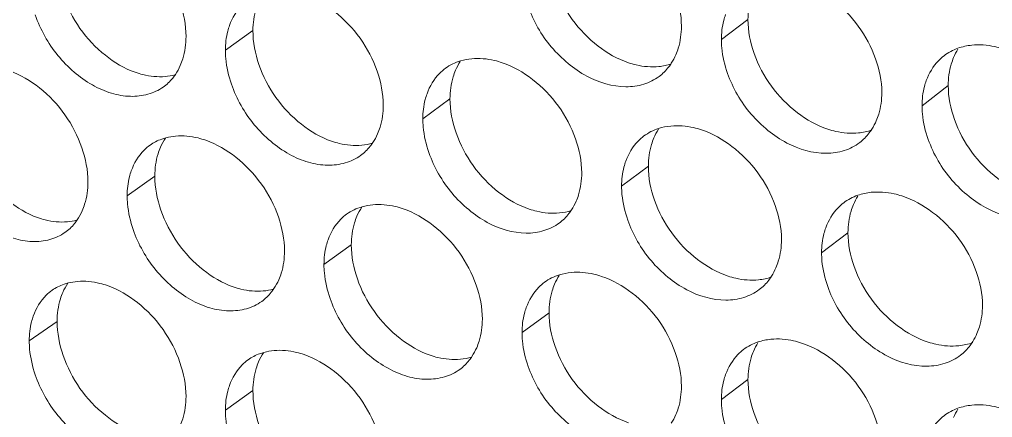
# Model space of a CAD drawing. Header units: millimetres. Extents: x 1177 to 4147, y 93 to 2194.
# Drawn here: x 2652.78 to 2674.07, y 892.32 to 901.03 of the extents above; entities that cross this region are included whole.
import ezdxf

# ---------------------------------------------------------------- set-up
doc = ezdxf.new("R2010")
doc.units = ezdxf.units.MM
doc.header["$LTSCALE"] = 0.1
doc.layers.get('0').update_dxf_attribs({"lineweight": 13})
doc.layers.add('标注', color=251, linetype='Continuous', lineweight=9)

# ---------------------------------------------------------------- blocks, each defined once
blk = doc.blocks.new('02')
at = {"layer": '标注'}
for p, q in [((4581.589, 878.451), (4580.758, 877.827)), ((4566.111, 878.108), (4565.251, 877.493)), ((4587.849, 876.39), (4587.03, 875.762)), ((4572.272, 875.973), (4571.424, 875.355)), ((4578.474, 873.868), (4577.637, 873.246)), ((4563.046, 873.561), (4562.18, 872.948)), ((4584.714, 871.792), (4583.889, 871.166)), ((4569.187, 871.412), (4568.333, 870.795)), ((4575.368, 869.292), (4574.525, 868.671)), ((4559.99, 869.021), (4559.119, 868.41)), ((4559.99, 869.021), (4559.119, 868.41)), ((4581.589, 867.201), (4580.758, 866.577)), ((4566.111, 866.858), (4565.251, 866.243)), ((4566.111, 866.858), (4565.251, 866.243))]:
    blk.add_line(p, q, dxfattribs=at)
for points, knots in [([(4579.508, 878.243), (4579.508, 878.602), (4579.357, 879.347), (4578.821, 880.359), (4578.02, 881.183), (4577.357, 881.563), (4577.014, 881.678)], [0, 0, 0, 0, 0.240116, 0.498284, 0.757575, 1, 1, 1, 1]), ([(4564.021, 877.924), (4564.021, 878.283), (4563.872, 879.029), (4563.346, 880.046), (4562.56, 880.879), (4561.905, 881.268), (4561.567, 881.388)], [0, 0, 0, 0, 0.240859, 0.499781, 0.758983, 1, 1, 1, 1]), ([(4575.368, 880.542), (4575.368, 880.183), (4575.518, 879.438), (4576.051, 878.425), (4576.847, 877.6), (4577.509, 877.219), (4577.852, 877.104)], [0, 0, 0, 0, 0.240418, 0.498747, 0.75788, 1, 1, 1, 1]), ([(4559.99, 880.271), (4559.99, 879.911), (4560.138, 879.165), (4560.661, 878.147), (4561.443, 877.313), (4562.096, 876.924), (4562.434, 876.804)], [0, 0, 0, 0, 0.241162, 0.500244, 0.759286, 1, 1, 1, 1]), ([(4585.772, 876.172), (4585.772, 876.531), (4585.62, 877.275), (4585.08, 878.285), (4584.274, 879.105), (4583.607, 879.482), (4583.262, 879.595)], [0, 0, 0, 0, 0.239826, 0.497695, 0.75702, 1, 1, 1, 1]), ([(4570.186, 875.78), (4570.186, 876.139), (4570.036, 876.885), (4569.506, 877.9), (4568.714, 878.728), (4568.056, 879.114), (4567.715, 879.232)], [0, 0, 0, 0, 0.240558, 0.499178, 0.758416, 1, 1, 1, 1]), ([(4581.761, 879.334), (4581.733, 879.268), (4581.63, 878.985), (4581.589, 878.68), (4581.589, 878.451)], [0, 0, 0, 0, 0.239648, 1, 1, 1, 1]), ([(4565.963, 879.072), (4565.897, 879.025), (4565.643, 878.808), (4565.465, 878.508), (4565.38, 878.27)], [0, 0, 0, 0, 0.243679, 1, 1, 1, 1]), ([(4566.289, 879.009), (4566.26, 878.941), (4566.153, 878.653), (4566.111, 878.342), (4566.111, 878.108)], [0, 0, 0, 0, 0.238756, 1, 1, 1, 1]), ([(4574.717, 878.863), (4574.878, 878.403), (4575.253, 877.751), (4575.946, 877.07), (4576.689, 876.557), (4577.536, 876.296), (4578.328, 876.402), (4578.666, 876.567), (4578.809, 876.674)], [0, 0, 0, 0, 0.277359, 0.41667, 0.550882, 0.790562, 0.898061, 1, 1, 1, 1]), ([(4559.307, 878.599), (4559.464, 878.142), (4559.828, 877.491), (4560.501, 876.804), (4561.067, 876.399), (4561.665, 876.132), (4562.265, 876.028), (4562.829, 876.088), (4563.163, 876.242), (4563.306, 876.343)], [0, 0, 0, 0, 0.278686, 0.418268, 0.552446, 0.677694, 0.792838, 0.899272, 1, 1, 1, 1]), ([(4580.89, 878.609), (4580.868, 878.549), (4580.789, 878.296), (4580.758, 878.028), (4580.758, 877.827)], [0, 0, 0, 0, 0.240728, 1, 1, 1, 1]), ([(4565.38, 878.27), (4565.359, 878.211), (4565.282, 877.959), (4565.251, 877.693), (4565.251, 877.493)], [0, 0, 0, 0, 0.240208, 1, 1, 1, 1]), ([(4581.589, 878.451), (4581.589, 878.093), (4581.74, 877.348), (4582.276, 876.337), (4583.078, 875.515), (4583.744, 875.139), (4584.088, 875.025)], [0, 0, 0, 0, 0.240129, 0.498159, 0.757326, 1, 1, 1, 1]), ([(4566.111, 878.108), (4566.111, 877.749), (4566.26, 877.003), (4566.787, 875.987), (4567.575, 875.156), (4568.231, 874.77), (4568.571, 874.652)], [0, 0, 0, 0, 0.240862, 0.49964, 0.75872, 1, 1, 1, 1]), ([(4579.334, 877.356), (4579.363, 877.422), (4579.467, 877.707), (4579.508, 878.013), (4579.508, 878.243)], [0, 0, 0, 0, 0.239544, 1, 1, 1, 1]), ([(4563.842, 877.019), (4563.871, 877.087), (4563.979, 877.376), (4564.021, 877.689), (4564.021, 877.924)], [0, 0, 0, 0, 0.238646, 1, 1, 1, 1]), ([(4580.758, 877.827), (4580.758, 877.741), (4580.776, 877.381), (4580.86, 877.027), (4580.951, 876.769)], [0, 0, 0, 0, 0.240186, 1, 1, 1, 1]), ([(4589.549, 877.542), (4589.468, 877.568), (4589.155, 877.653), (4588.824, 877.678), (4588.585, 877.653)], [0, 0, 0, 0, 0.262368, 1, 1, 1, 1]), ([(4565.251, 877.493), (4565.251, 877.407), (4565.269, 877.047), (4565.352, 876.692), (4565.441, 876.433)], [0, 0, 0, 0, 0.239965, 1, 1, 1, 1]), ([(4573.904, 877.106), (4573.825, 877.133), (4573.517, 877.221), (4573.19, 877.25), (4572.955, 877.228)], [0, 0, 0, 0, 0.263009, 1, 1, 1, 1]), ([(4576.391, 873.665), (4576.391, 874.024), (4576.24, 874.769), (4575.706, 875.782), (4574.908, 876.607), (4574.247, 876.989), (4573.904, 877.106)], [0, 0, 0, 0, 0.240262, 0.49858, 0.757854, 1, 1, 1, 1]), ([(4577.852, 877.104), (4577.931, 877.077), (4578.24, 876.989), (4578.567, 876.962), (4578.802, 876.985)], [0, 0, 0, 0, 0.262674, 1, 1, 1, 1]), ([(4578.809, 876.674), (4578.922, 876.759), (4579.058, 876.894), (4579.166, 877.048), (4579.192, 877.089)], [0, 0, 0, 0, 0.74587, 1, 1, 1, 1]), ([(4587.717, 877.322), (4587.655, 877.274), (4587.416, 877.059), (4587.247, 876.773), (4587.163, 876.545)], [0, 0, 0, 0, 0.244827, 1, 1, 1, 1]), ([(4588.018, 877.265), (4587.99, 877.199), (4587.889, 876.918), (4587.849, 876.617), (4587.849, 876.39)], [0, 0, 0, 0, 0.239998, 1, 1, 1, 1]), ([(4560.954, 873.382), (4560.954, 873.741), (4560.805, 874.488), (4560.281, 875.505), (4559.498, 876.34), (4558.846, 876.731), (4558.508, 876.852)], [0, 0, 0, 0, 0.241011, 0.500085, 0.759268, 1, 1, 1, 1]), ([(4562.434, 876.804), (4562.512, 876.776), (4562.815, 876.685), (4563.137, 876.654), (4563.369, 876.674)], [0, 0, 0, 0, 0.263331, 1, 1, 1, 1]), ([(4563.306, 876.343), (4563.418, 876.422), (4563.553, 876.552), (4563.662, 876.7), (4563.688, 876.739)], [0, 0, 0, 0, 0.745677, 1, 1, 1, 1]), ([(4572.13, 876.929), (4572.065, 876.881), (4571.814, 876.665), (4571.639, 876.369), (4571.554, 876.134)], [0, 0, 0, 0, 0.244024, 1, 1, 1, 1]), ([(4572.448, 876.867), (4572.419, 876.8), (4572.314, 876.514), (4572.272, 876.205), (4572.272, 875.973)], [0, 0, 0, 0, 0.239116, 1, 1, 1, 1]), ([(4580.951, 876.769), (4581.113, 876.309), (4581.493, 875.655), (4582.193, 874.977), (4582.945, 874.468), (4583.801, 874.214), (4584.598, 874.329), (4584.937, 874.499), (4585.081, 874.609)], [0, 0, 0, 0, 0.27664, 0.415747, 0.549878, 0.789826, 0.897663, 1, 1, 1, 1]), ([(4565.441, 876.433), (4565.599, 875.975), (4565.968, 875.323), (4566.648, 874.639), (4567.221, 874.236), (4567.825, 873.973), (4568.43, 873.876), (4568.998, 873.942), (4569.334, 874.1), (4569.477, 874.203)], [0, 0, 0, 0, 0.277943, 0.417311, 0.551401, 0.676704, 0.792073, 0.898857, 1, 1, 1, 1]), ([(4587.163, 876.545), (4587.141, 876.485), (4587.062, 876.231), (4587.03, 875.963), (4587.03, 875.762)], [0, 0, 0, 0, 0.24094, 1, 1, 1, 1]), ([(4571.554, 876.134), (4571.533, 876.074), (4571.455, 875.822), (4571.424, 875.555), (4571.424, 875.355)], [0, 0, 0, 0, 0.240415, 1, 1, 1, 1]), ([(4585.601, 875.292), (4585.629, 875.359), (4585.731, 875.641), (4585.772, 875.944), (4585.772, 876.172)], [0, 0, 0, 0, 0.239896, 1, 1, 1, 1]), ([(4587.849, 876.39), (4587.849, 876.032), (4588.001, 875.287), (4588.541, 874.278), (4589.349, 873.46), (4590.018, 873.087), (4590.364, 872.976)], [0, 0, 0, 0, 0.239843, 0.497577, 0.756777, 1, 1, 1, 1]), ([(4572.272, 875.973), (4572.272, 875.614), (4572.422, 874.869), (4572.953, 873.855), (4573.746, 873.028), (4574.407, 872.646), (4574.748, 872.53)], [0, 0, 0, 0, 0.240565, 0.499043, 0.758159, 1, 1, 1, 1]), ([(4556.945, 875.738), (4556.945, 875.379), (4557.093, 874.632), (4557.613, 873.613), (4558.393, 872.778), (4559.043, 872.386), (4559.38, 872.265)], [0, 0, 0, 0, 0.241314, 0.500547, 0.759571, 1, 1, 1, 1]), ([(4570.009, 874.882), (4570.038, 874.949), (4570.144, 875.237), (4570.186, 875.547), (4570.186, 875.78)], [0, 0, 0, 0, 0.239008, 1, 1, 1, 1]), ([(4587.03, 875.762), (4587.03, 875.675), (4587.048, 875.316), (4587.132, 874.962), (4587.224, 874.705)], [0, 0, 0, 0, 0.240277, 1, 1, 1, 1]), ([(4571.424, 875.355), (4571.424, 875.268), (4571.442, 874.909), (4571.525, 874.554), (4571.615, 874.296)], [0, 0, 0, 0, 0.240052, 1, 1, 1, 1]), ([(4580.133, 875.008), (4580.053, 875.035), (4579.743, 875.122), (4579.414, 875.149), (4579.178, 875.126)], [0, 0, 0, 0, 0.262749, 1, 1, 1, 1]), ([(4582.635, 871.579), (4582.635, 871.938), (4582.483, 872.683), (4581.945, 873.694), (4581.142, 874.515), (4580.477, 874.893), (4580.133, 875.008)], [0, 0, 0, 0, 0.239971, 0.497989, 0.757297, 1, 1, 1, 1]), ([(4584.088, 875.025), (4584.169, 874.999), (4584.479, 874.912), (4584.808, 874.887), (4585.044, 874.911)], [0, 0, 0, 0, 0.262419, 1, 1, 1, 1]), ([(4585.081, 874.609), (4585.194, 874.695), (4585.329, 874.833), (4585.438, 874.99), (4585.463, 875.031)], [0, 0, 0, 0, 0.745944, 1, 1, 1, 1]), ([(4563.393, 874.759), (4563.348, 874.747), (4563.173, 874.693), (4563.007, 874.608), (4562.895, 874.529)], [0, 0, 0, 0, 0.254423, 1, 1, 1, 1]), ([(4564.636, 874.682), (4564.557, 874.709), (4564.253, 874.8), (4563.929, 874.831), (4563.696, 874.811)], [0, 0, 0, 0, 0.263409, 1, 1, 1, 1]), ([(4567.099, 871.224), (4567.099, 871.582), (4566.949, 872.328), (4566.421, 873.344), (4565.632, 874.175), (4564.976, 874.562), (4564.636, 874.682)], [0, 0, 0, 0, 0.240708, 0.499479, 0.758699, 1, 1, 1, 1]), ([(4568.571, 874.652), (4568.65, 874.625), (4568.955, 874.535), (4569.279, 874.505), (4569.512, 874.526)], [0, 0, 0, 0, 0.263064, 1, 1, 1, 1]), ([(4569.477, 874.203), (4569.589, 874.285), (4569.725, 874.416), (4569.833, 874.567), (4569.859, 874.606)], [0, 0, 0, 0, 0.745756, 1, 1, 1, 1]), ([(4578.336, 874.815), (4578.272, 874.767), (4578.026, 874.551), (4577.853, 874.258), (4577.768, 874.027)], [0, 0, 0, 0, 0.244355, 1, 1, 1, 1]), ([(4578.647, 874.755), (4578.618, 874.688), (4578.515, 874.404), (4578.474, 874.098), (4578.474, 873.868)], [0, 0, 0, 0, 0.239472, 1, 1, 1, 1]), ([(4587.224, 874.705), (4587.388, 874.243), (4587.772, 873.589), (4588.48, 872.913), (4589.24, 872.408), (4590.104, 872.162), (4590.906, 872.286), (4591.247, 872.461), (4591.391, 872.573)], [0, 0, 0, 0, 0.27593, 0.414836, 0.548888, 0.789102, 0.897272, 1, 1, 1, 1]), ([(4562.895, 874.529), (4562.829, 874.482), (4562.572, 874.265), (4562.393, 873.963), (4562.308, 873.724)], [0, 0, 0, 0, 0.243501, 1, 1, 1, 1]), ([(4563.224, 874.465), (4563.195, 874.397), (4563.088, 874.108), (4563.046, 873.795), (4563.046, 873.561)], [0, 0, 0, 0, 0.238574, 1, 1, 1, 1]), ([(4571.615, 874.296), (4571.775, 873.836), (4572.148, 873.184), (4572.837, 872.502), (4573.576, 871.988), (4574.419, 871.723), (4575.208, 871.824), (4575.545, 871.988), (4575.689, 872.093)], [0, 0, 0, 0, 0.277722, 0.417137, 0.551389, 0.790935, 0.898263, 1, 1, 1, 1]), ([(4556.256, 874.068), (4556.412, 873.611), (4556.774, 872.961), (4557.443, 872.273), (4558.006, 871.866), (4558.601, 871.597), (4559.198, 871.491), (4559.76, 871.547), (4560.093, 871.699), (4560.235, 871.799)], [0, 0, 0, 0, 0.27906, 0.418751, 0.552974, 0.678194, 0.793225, 0.899482, 1, 1, 1, 1]), ([(4577.768, 874.027), (4577.747, 873.967), (4577.668, 873.714), (4577.637, 873.447), (4577.637, 873.246)], [0, 0, 0, 0, 0.240623, 1, 1, 1, 1]), ([(4562.308, 873.724), (4562.287, 873.665), (4562.21, 873.413), (4562.18, 873.148), (4562.18, 872.948)], [0, 0, 0, 0, 0.240105, 1, 1, 1, 1]), ([(4578.474, 873.868), (4578.474, 873.509), (4578.624, 872.765), (4579.159, 871.752), (4579.958, 870.929), (4580.622, 870.55), (4580.965, 870.436)], [0, 0, 0, 0, 0.240273, 0.498452, 0.757602, 1, 1, 1, 1]), ([(4560.773, 872.474), (4560.803, 872.541), (4560.912, 872.832), (4560.954, 873.146), (4560.954, 873.382)], [0, 0, 0, 0, 0.238464, 1, 1, 1, 1]), ([(4563.046, 873.561), (4563.046, 873.201), (4563.194, 872.456), (4563.719, 871.438), (4564.504, 870.606), (4565.158, 870.218), (4565.497, 870.099)], [0, 0, 0, 0, 0.241011, 0.499941, 0.759002, 1, 1, 1, 1]), ([(4576.216, 872.774), (4576.245, 872.841), (4576.35, 873.126), (4576.391, 873.434), (4576.391, 873.665)], [0, 0, 0, 0, 0.239367, 1, 1, 1, 1]), ([(4577.637, 873.246), (4577.637, 873.159), (4577.655, 872.8), (4577.739, 872.445), (4577.829, 872.187)], [0, 0, 0, 0, 0.240141, 1, 1, 1, 1]), ([(4586.401, 872.94), (4586.32, 872.966), (4586.008, 873.052), (4585.677, 873.078), (4585.44, 873.054)], [0, 0, 0, 0, 0.262494, 1, 1, 1, 1]), ([(4562.18, 872.948), (4562.18, 872.862), (4562.198, 872.502), (4562.28, 872.146), (4562.369, 871.888)], [0, 0, 0, 0, 0.239921, 1, 1, 1, 1]), ([(4588.919, 869.523), (4588.919, 869.881), (4588.766, 870.626), (4588.224, 871.635), (4587.415, 872.453), (4586.746, 872.827), (4586.401, 872.94)], [0, 0, 0, 0, 0.239683, 0.497404, 0.756744, 1, 1, 1, 1]), ([(4570.805, 872.54), (4570.725, 872.568), (4570.419, 872.657), (4570.093, 872.686), (4569.859, 872.665)], [0, 0, 0, 0, 0.263141, 1, 1, 1, 1]), ([(4573.284, 869.094), (4573.284, 869.453), (4573.133, 870.198), (4572.601, 871.212), (4571.806, 872.039), (4571.146, 872.423), (4570.805, 872.54)], [0, 0, 0, 0, 0.24041, 0.498878, 0.758134, 1, 1, 1, 1]), ([(4574.748, 872.53), (4574.828, 872.503), (4575.135, 872.414), (4575.461, 872.386), (4575.695, 872.408)], [0, 0, 0, 0, 0.262803, 1, 1, 1, 1]), ([(4575.689, 872.093), (4575.801, 872.177), (4575.937, 872.311), (4576.045, 872.464), (4576.071, 872.504)], [0, 0, 0, 0, 0.745833, 1, 1, 1, 1]), ([(4584.581, 872.729), (4584.518, 872.681), (4584.276, 872.466), (4584.106, 872.177), (4584.022, 871.948)], [0, 0, 0, 0, 0.244673, 1, 1, 1, 1]), ([(4584.885, 872.671), (4584.857, 872.605), (4584.755, 872.323), (4584.714, 872.02), (4584.714, 871.792)], [0, 0, 0, 0, 0.239824, 1, 1, 1, 1]), ([(4559.38, 872.265), (4559.459, 872.238), (4559.76, 872.146), (4560.081, 872.114), (4560.312, 872.133)], [0, 0, 0, 0, 0.263467, 1, 1, 1, 1]), ([(4560.235, 871.799), (4560.347, 871.877), (4560.482, 872.005), (4560.591, 872.152), (4560.617, 872.191)], [0, 0, 0, 0, 0.745636, 1, 1, 1, 1]), ([(4569.042, 872.372), (4568.976, 872.324), (4568.724, 872.108), (4568.547, 871.81), (4568.462, 871.574)], [0, 0, 0, 0, 0.243853, 1, 1, 1, 1]), ([(4569.363, 872.309), (4569.334, 872.242), (4569.228, 871.955), (4569.187, 871.645), (4569.187, 871.412)], [0, 0, 0, 0, 0.238936, 1, 1, 1, 1]), ([(4577.829, 872.187), (4577.99, 871.727), (4578.368, 871.074), (4579.064, 870.395), (4579.812, 869.884), (4580.663, 869.626), (4581.458, 869.737), (4581.797, 869.905), (4581.94, 870.013)], [0, 0, 0, 0, 0.276999, 0.416207, 0.550378, 0.790192, 0.897861, 1, 1, 1, 1]), ([(4562.369, 871.888), (4562.526, 871.43), (4562.893, 870.779), (4563.57, 870.093), (4564.139, 869.689), (4564.74, 869.424), (4565.343, 869.323), (4565.908, 869.386), (4566.244, 869.542), (4566.386, 869.645)], [0, 0, 0, 0, 0.278313, 0.417788, 0.551922, 0.677197, 0.792453, 0.899064, 1, 1, 1, 1]), ([(4584.022, 871.948), (4584, 871.888), (4583.921, 871.635), (4583.889, 871.367), (4583.889, 871.166)], [0, 0, 0, 0, 0.240834, 1, 1, 1, 1]), ([(4568.462, 871.574), (4568.441, 871.514), (4568.363, 871.262), (4568.333, 870.996), (4568.333, 870.795)], [0, 0, 0, 0, 0.240311, 1, 1, 1, 1]), ([(4582.462, 870.695), (4582.491, 870.762), (4582.594, 871.045), (4582.635, 871.35), (4582.635, 871.579)], [0, 0, 0, 0, 0.23972, 1, 1, 1, 1]), ([(4584.714, 871.792), (4584.714, 871.434), (4584.866, 870.689), (4585.404, 869.679), (4586.209, 868.859), (4586.876, 868.484), (4587.221, 868.372)], [0, 0, 0, 0, 0.239985, 0.497867, 0.757051, 1, 1, 1, 1]), ([(4569.187, 871.412), (4569.187, 871.053), (4569.336, 870.307), (4569.865, 869.292), (4570.656, 868.464), (4571.314, 868.079), (4571.654, 867.962)], [0, 0, 0, 0, 0.240713, 0.499341, 0.758439, 1, 1, 1, 1]), ([(4566.92, 870.322), (4566.949, 870.389), (4567.057, 870.678), (4567.099, 870.989), (4567.099, 871.224)], [0, 0, 0, 0, 0.238828, 1, 1, 1, 1]), ([(4583.889, 871.166), (4583.889, 871.079), (4583.907, 870.72), (4583.991, 870.366), (4584.082, 870.108)], [0, 0, 0, 0, 0.240231, 1, 1, 1, 1]), ([(4568.333, 870.795), (4568.333, 870.709), (4568.35, 870.349), (4568.433, 869.994), (4568.523, 869.736)], [0, 0, 0, 0, 0.240008, 1, 1, 1, 1]), ([(4577.014, 870.428), (4576.934, 870.455), (4576.625, 870.543), (4576.297, 870.571), (4576.062, 870.549)], [0, 0, 0, 0, 0.262879, 1, 1, 1, 1]), ([(4579.508, 866.993), (4579.508, 867.352), (4579.357, 868.097), (4578.821, 869.109), (4578.02, 869.933), (4577.357, 870.313), (4577.014, 870.428)], [0, 0, 0, 0, 0.240116, 0.498284, 0.757575, 1, 1, 1, 1]), ([(4580.965, 870.436), (4581.045, 870.409), (4581.355, 870.322), (4581.682, 870.296), (4581.918, 870.319)], [0, 0, 0, 0, 0.262546, 1, 1, 1, 1]), ([(4581.94, 870.013), (4582.053, 870.098), (4582.189, 870.235), (4582.297, 870.39), (4582.323, 870.431)], [0, 0, 0, 0, 0.745908, 1, 1, 1, 1]), ([(4560.343, 870.222), (4560.297, 870.21), (4560.119, 870.157), (4559.95, 870.073), (4559.837, 869.994)], [0, 0, 0, 0, 0.254587, 1, 1, 1, 1]), ([(4560.343, 870.222), (4560.297, 870.21), (4560.119, 870.157), (4559.95, 870.073), (4559.837, 869.994)], [0, 0, 0, 0, 0.254587, 1, 1, 1, 1]), ([(4561.567, 870.138), (4561.488, 870.166), (4561.185, 870.257), (4560.862, 870.289), (4560.63, 870.269)], [0, 0, 0, 0, 0.263544, 1, 1, 1, 1]), ([(4561.567, 870.138), (4561.488, 870.166), (4561.185, 870.257), (4560.862, 870.289), (4560.63, 870.269)], [0, 0, 0, 0, 0.263544, 1, 1, 1, 1]), ([(4564.021, 866.674), (4564.021, 867.033), (4563.872, 867.779), (4563.346, 868.796), (4562.56, 869.629), (4561.905, 870.018), (4561.567, 870.138)], [0, 0, 0, 0, 0.240859, 0.499781, 0.758983, 1, 1, 1, 1]), ([(4564.021, 866.674), (4564.021, 867.033), (4563.872, 867.779), (4563.346, 868.796), (4562.56, 869.629), (4561.905, 870.018), (4561.567, 870.138)], [0, 0, 0, 0, 0.240859, 0.499781, 0.758983, 1, 1, 1, 1]), ([(4565.497, 870.099), (4565.576, 870.072), (4565.88, 869.981), (4566.203, 869.951), (4566.435, 869.971)], [0, 0, 0, 0, 0.263197, 1, 1, 1, 1]), ([(4566.386, 869.645), (4566.498, 869.725), (4566.634, 869.855), (4566.742, 870.005), (4566.769, 870.044)], [0, 0, 0, 0, 0.745717, 1, 1, 1, 1]), ([(4575.228, 870.243), (4575.163, 870.196), (4574.915, 869.979), (4574.741, 869.685), (4574.657, 869.452)], [0, 0, 0, 0, 0.244191, 1, 1, 1, 1]), ([(4575.542, 870.183), (4575.514, 870.116), (4575.409, 869.83), (4575.368, 869.523), (4575.368, 869.292)], [0, 0, 0, 0, 0.239294, 1, 1, 1, 1]), ([(4584.082, 870.108), (4584.245, 869.647), (4584.628, 868.994), (4585.332, 868.316), (4586.088, 867.809), (4586.948, 867.559), (4587.747, 867.679), (4588.087, 867.852), (4588.231, 867.962)], [0, 0, 0, 0, 0.276284, 0.41529, 0.549381, 0.789463, 0.897466, 1, 1, 1, 1]), ([(4559.837, 869.994), (4559.77, 869.946), (4559.511, 869.729), (4559.332, 869.426), (4559.246, 869.186)], [0, 0, 0, 0, 0.243319, 1, 1, 1, 1]), ([(4559.837, 869.994), (4559.77, 869.946), (4559.511, 869.729), (4559.332, 869.426), (4559.246, 869.186)], [0, 0, 0, 0, 0.243319, 1, 1, 1, 1]), ([(4560.17, 869.928), (4560.14, 869.861), (4560.032, 869.57), (4559.99, 869.257), (4559.99, 869.021)], [0, 0, 0, 0, 0.238392, 1, 1, 1, 1]), ([(4560.17, 869.928), (4560.14, 869.861), (4560.032, 869.57), (4559.99, 869.257), (4559.99, 869.021)], [0, 0, 0, 0, 0.238392, 1, 1, 1, 1]), ([(4568.523, 869.736), (4568.682, 869.277), (4569.053, 868.625), (4569.737, 867.942), (4570.312, 867.541), (4570.92, 867.28), (4571.528, 867.185), (4572.098, 867.254), (4572.435, 867.415), (4572.578, 867.52)], [0, 0, 0, 0, 0.277575, 0.416837, 0.550884, 0.676215, 0.791695, 0.898653, 1, 1, 1, 1]), ([(4574.657, 869.452), (4574.635, 869.392), (4574.557, 869.139), (4574.525, 868.872), (4574.525, 868.671)], [0, 0, 0, 0, 0.240519, 1, 1, 1, 1]), ([(4588.748, 868.647), (4588.776, 868.713), (4588.878, 868.994), (4588.919, 869.296), (4588.919, 869.523)], [0, 0, 0, 0, 0.24007, 1, 1, 1, 1]), ([(4559.246, 869.186), (4559.225, 869.126), (4559.149, 868.875), (4559.119, 868.61), (4559.119, 868.41)], [0, 0, 0, 0, 0.240003, 1, 1, 1, 1]), ([(4559.246, 869.186), (4559.225, 869.126), (4559.149, 868.875), (4559.119, 868.61), (4559.119, 868.41)], [0, 0, 0, 0, 0.240003, 1, 1, 1, 1]), ([(4575.368, 869.292), (4575.368, 868.933), (4575.518, 868.188), (4576.051, 867.175), (4576.847, 866.35), (4577.509, 865.969), (4577.852, 865.854)], [0, 0, 0, 0, 0.240418, 0.498747, 0.75788, 1, 1, 1, 1]), ([(4559.99, 869.021), (4559.99, 868.661), (4560.138, 867.915), (4560.661, 866.897), (4561.443, 866.063), (4562.096, 865.674), (4562.434, 865.554)], [0, 0, 0, 0, 0.241162, 0.500244, 0.759286, 1, 1, 1, 1]), ([(4559.99, 869.021), (4559.99, 868.661), (4560.138, 867.915), (4560.661, 866.897), (4561.443, 866.063), (4562.096, 865.674), (4562.434, 865.554)], [0, 0, 0, 0, 0.241162, 0.500244, 0.759286, 1, 1, 1, 1]), ([(4573.107, 868.199), (4573.136, 868.266), (4573.242, 868.553), (4573.284, 868.862), (4573.284, 869.094)], [0, 0, 0, 0, 0.239188, 1, 1, 1, 1]), ([(4574.525, 868.671), (4574.525, 868.585), (4574.543, 868.226), (4574.627, 867.871), (4574.717, 867.613)], [0, 0, 0, 0, 0.240096, 1, 1, 1, 1]), ([(4559.119, 868.41), (4559.119, 868.324), (4559.136, 867.964), (4559.219, 867.608), (4559.307, 867.349)], [0, 0, 0, 0, 0.239878, 1, 1, 1, 1]), ([(4559.119, 868.41), (4559.119, 868.324), (4559.136, 867.964), (4559.219, 867.608), (4559.307, 867.349)], [0, 0, 0, 0, 0.239878, 1, 1, 1, 1]), ([(4583.262, 868.345), (4583.181, 868.372), (4582.87, 868.459), (4582.541, 868.485), (4582.304, 868.461)], [0, 0, 0, 0, 0.262621, 1, 1, 1, 1]), ([(4585.772, 864.922), (4585.772, 865.281), (4585.62, 866.025), (4585.08, 867.035), (4584.274, 867.855), (4583.607, 868.232), (4583.262, 868.345)], [0, 0, 0, 0, 0.239826, 0.497695, 0.75702, 1, 1, 1, 1]), ([(4587.221, 868.372), (4587.302, 868.345), (4587.613, 868.26), (4587.943, 868.235), (4588.18, 868.259)], [0, 0, 0, 0, 0.262294, 1, 1, 1, 1]), ([(4588.231, 867.962), (4588.344, 868.049), (4588.48, 868.189), (4588.588, 868.347), (4588.614, 868.388)], [0, 0, 0, 0, 0.74598, 1, 1, 1, 1]), ([(4566.453, 868.052), (4566.409, 868.04), (4566.236, 867.985), (4566.073, 867.901), (4565.963, 867.822)], [0, 0, 0, 0, 0.254263, 1, 1, 1, 1]), ([(4566.453, 868.052), (4566.409, 868.04), (4566.236, 867.985), (4566.073, 867.901), (4565.963, 867.822)], [0, 0, 0, 0, 0.254263, 1, 1, 1, 1]), ([(4567.715, 867.982), (4567.636, 868.01), (4567.331, 868.1), (4567.006, 868.13), (4566.773, 868.109)], [0, 0, 0, 0, 0.263274, 1, 1, 1, 1]), ([(4567.715, 867.982), (4567.636, 868.01), (4567.331, 868.1), (4567.006, 868.13), (4566.773, 868.109)], [0, 0, 0, 0, 0.263274, 1, 1, 1, 1]), ([(4570.186, 864.53), (4570.186, 864.889), (4570.036, 865.635), (4569.506, 866.65), (4568.714, 867.478), (4568.056, 867.864), (4567.715, 867.982)], [0, 0, 0, 0, 0.240558, 0.499178, 0.758416, 1, 1, 1, 1]), ([(4570.186, 864.53), (4570.186, 864.889), (4570.036, 865.635), (4569.506, 866.65), (4568.714, 867.478), (4568.056, 867.864), (4567.715, 867.982)], [0, 0, 0, 0, 0.240558, 0.499178, 0.758416, 1, 1, 1, 1]), ([(4571.654, 867.962), (4571.734, 867.935), (4572.04, 867.846), (4572.365, 867.817), (4572.599, 867.839)], [0, 0, 0, 0, 0.262933, 1, 1, 1, 1]), ([(4572.578, 867.52), (4572.69, 867.602), (4572.826, 867.735), (4572.934, 867.887), (4572.96, 867.926)], [0, 0, 0, 0, 0.745795, 1, 1, 1, 1]), ([(4581.453, 868.143), (4581.39, 868.095), (4581.146, 867.88), (4580.974, 867.589), (4580.89, 867.359)], [0, 0, 0, 0, 0.244516, 1, 1, 1, 1]), ([(4581.761, 868.084), (4581.733, 868.018), (4581.63, 867.735), (4581.589, 867.43), (4581.589, 867.201)], [0, 0, 0, 0, 0.239648, 1, 1, 1, 1]), ([(4565.963, 867.822), (4565.897, 867.775), (4565.643, 867.558), (4565.465, 867.258), (4565.38, 867.02)], [0, 0, 0, 0, 0.243679, 1, 1, 1, 1]), ([(4565.963, 867.822), (4565.897, 867.775), (4565.643, 867.558), (4565.465, 867.258), (4565.38, 867.02)], [0, 0, 0, 0, 0.243679, 1, 1, 1, 1]), ([(4566.289, 867.759), (4566.26, 867.691), (4566.153, 867.403), (4566.111, 867.092), (4566.111, 866.858)], [0, 0, 0, 0, 0.238756, 1, 1, 1, 1]), ([(4566.289, 867.759), (4566.26, 867.691), (4566.153, 867.403), (4566.111, 867.092), (4566.111, 866.858)], [0, 0, 0, 0, 0.238756, 1, 1, 1, 1]), ([(4574.717, 867.613), (4574.878, 867.153), (4575.253, 866.501), (4575.946, 865.82), (4576.689, 865.307), (4577.536, 865.046), (4578.328, 865.152), (4578.666, 865.317), (4578.809, 865.424)], [0, 0, 0, 0, 0.277359, 0.41667, 0.550882, 0.790562, 0.898061, 1, 1, 1, 1]), ([(4559.307, 867.349), (4559.464, 866.892), (4559.828, 866.241), (4560.501, 865.554), (4561.067, 865.149), (4561.665, 864.882), (4562.265, 864.778), (4562.829, 864.838), (4563.163, 864.992), (4563.306, 865.093)], [0, 0, 0, 0, 0.278686, 0.418268, 0.552446, 0.677694, 0.792838, 0.899272, 1, 1, 1, 1]), ([(4559.307, 867.349), (4559.464, 866.892), (4559.828, 866.241), (4560.501, 865.554), (4561.067, 865.149), (4561.665, 864.882), (4562.265, 864.778), (4562.829, 864.838), (4563.163, 864.992), (4563.306, 865.093)], [0, 0, 0, 0, 0.278686, 0.418268, 0.552446, 0.677694, 0.792838, 0.899272, 1, 1, 1, 1]), ([(4580.89, 867.359), (4580.868, 867.299), (4580.789, 867.046), (4580.758, 866.778), (4580.758, 866.577)], [0, 0, 0, 0, 0.240728, 1, 1, 1, 1]), ([(4565.38, 867.02), (4565.359, 866.961), (4565.282, 866.709), (4565.251, 866.443), (4565.251, 866.243)], [0, 0, 0, 0, 0.240208, 1, 1, 1, 1]), ([(4565.38, 867.02), (4565.359, 866.961), (4565.282, 866.709), (4565.251, 866.443), (4565.251, 866.243)], [0, 0, 0, 0, 0.240208, 1, 1, 1, 1]), ([(4579.334, 866.106), (4579.363, 866.172), (4579.467, 866.457), (4579.508, 866.763), (4579.508, 866.993)], [0, 0, 0, 0, 0.239544, 1, 1, 1, 1]), ([(4581.589, 867.201), (4581.589, 866.843), (4581.74, 866.098), (4582.276, 865.087), (4583.078, 864.265), (4583.744, 863.889), (4584.088, 863.775)], [0, 0, 0, 0, 0.240129, 0.498159, 0.757326, 1, 1, 1, 1]), ([(4566.111, 866.858), (4566.111, 866.499), (4566.26, 865.753), (4566.787, 864.737), (4567.575, 863.906), (4568.231, 863.52), (4568.571, 863.402)], [0, 0, 0, 0, 0.240862, 0.49964, 0.75872, 1, 1, 1, 1]), ([(4566.111, 866.858), (4566.111, 866.499), (4566.26, 865.753), (4566.787, 864.737), (4567.575, 863.906), (4568.231, 863.52), (4568.571, 863.402)], [0, 0, 0, 0, 0.240862, 0.49964, 0.75872, 1, 1, 1, 1]), ([(4563.842, 865.769), (4563.871, 865.837), (4563.979, 866.126), (4564.021, 866.439), (4564.021, 866.674)], [0, 0, 0, 0, 0.238646, 1, 1, 1, 1]), ([(4563.842, 865.769), (4563.871, 865.837), (4563.979, 866.126), (4564.021, 866.439), (4564.021, 866.674)], [0, 0, 0, 0, 0.238646, 1, 1, 1, 1]), ([(4580.758, 866.577), (4580.758, 866.491), (4580.776, 866.131), (4580.86, 865.777), (4580.951, 865.519)], [0, 0, 0, 0, 0.240186, 1, 1, 1, 1]), ([(4589.549, 866.292), (4589.468, 866.318), (4589.155, 866.403), (4588.824, 866.428), (4588.585, 866.403)], [0, 0, 0, 0, 0.262368, 1, 1, 1, 1]), ([(4565.251, 866.243), (4565.251, 866.157), (4565.269, 865.797), (4565.352, 865.442), (4565.441, 865.183)], [0, 0, 0, 0, 0.239965, 1, 1, 1, 1]), ([(4565.251, 866.243), (4565.251, 866.157), (4565.269, 865.797), (4565.352, 865.442), (4565.441, 865.183)], [0, 0, 0, 0, 0.239965, 1, 1, 1, 1]), ([(4587.717, 866.072), (4587.655, 866.024), (4587.416, 865.809), (4587.247, 865.523), (4587.163, 865.295)], [0, 0, 0, 0, 0.244827, 1, 1, 1, 1])]:
    blk.add_open_spline(points, degree=3, knots=knots, dxfattribs=at)
for points in [[(4588.585, 877.653), (4588.438, 877.638), (4588.292, 877.607), (4588.152, 877.557)], [(4579.192, 877.089), (4579.247, 877.173), (4579.294, 877.263), (4579.334, 877.356)], [(4588.152, 877.557), (4587.997, 877.502), (4587.848, 877.423), (4587.717, 877.322)], [(4588.153, 877.526), (4588.101, 877.443), (4588.056, 877.355), (4588.018, 877.265)], [(4572.604, 877.161), (4572.435, 877.111), (4572.272, 877.033), (4572.13, 876.929)], [(4572.595, 877.141), (4572.538, 877.055), (4572.489, 876.962), (4572.448, 876.867)], [(4572.955, 877.228), (4572.837, 877.217), (4572.718, 877.195), (4572.604, 877.161)], [(4578.802, 876.985), (4578.932, 876.998), (4579.063, 877.023), (4579.187, 877.064)], [(4563.369, 876.674), (4563.471, 876.683), (4563.574, 876.7), (4563.673, 876.726)], [(4563.688, 876.739), (4563.747, 876.827), (4563.799, 876.922), (4563.842, 877.019)], [(4585.463, 875.031), (4585.516, 875.114), (4585.562, 875.202), (4585.601, 875.292)], [(4578.794, 875.048), (4578.631, 874.996), (4578.473, 874.917), (4578.336, 874.815)], [(4578.789, 875.023), (4578.734, 874.938), (4578.687, 874.848), (4578.647, 874.755)], [(4579.178, 875.126), (4579.048, 875.114), (4578.918, 875.088), (4578.794, 875.048)], [(4585.044, 874.911), (4585.186, 874.925), (4585.328, 874.955), (4585.462, 875.001)], [(4563.378, 874.747), (4563.319, 874.658), (4563.267, 874.563), (4563.224, 874.465)], [(4563.696, 874.811), (4563.594, 874.802), (4563.492, 874.785), (4563.393, 874.759)], [(4569.859, 874.606), (4569.917, 874.693), (4569.967, 874.786), (4570.009, 874.882)], [(4569.512, 874.526), (4569.626, 874.537), (4569.739, 874.557), (4569.849, 874.589)], [(4576.071, 872.504), (4576.127, 872.589), (4576.175, 872.68), (4576.216, 872.774)], [(4585.023, 872.964), (4584.865, 872.909), (4584.713, 872.83), (4584.581, 872.729)], [(4585.022, 872.934), (4584.969, 872.851), (4584.923, 872.762), (4584.885, 872.671)], [(4585.44, 873.054), (4585.298, 873.039), (4585.158, 873.01), (4585.023, 872.964)], [(4560.617, 872.191), (4560.678, 872.28), (4560.73, 872.375), (4560.773, 872.474)], [(4569.524, 872.603), (4569.352, 872.554), (4569.186, 872.476), (4569.042, 872.372)], [(4569.513, 872.586), (4569.455, 872.499), (4569.405, 872.405), (4569.363, 872.309)], [(4569.859, 872.665), (4569.746, 872.655), (4569.633, 872.635), (4569.524, 872.603)], [(4575.695, 872.408), (4575.82, 872.42), (4575.945, 872.444), (4576.064, 872.481)], [(4560.312, 872.133), (4560.409, 872.141), (4560.506, 872.157), (4560.601, 872.181)], [(4582.323, 870.431), (4582.377, 870.515), (4582.423, 870.604), (4582.462, 870.695)], [(4575.694, 870.476), (4575.528, 870.425), (4575.368, 870.346), (4575.228, 870.243)], [(4575.687, 870.454), (4575.631, 870.368), (4575.583, 870.277), (4575.542, 870.183)], [(4576.062, 870.549), (4575.937, 870.537), (4575.813, 870.513), (4575.694, 870.476)], [(4581.918, 870.319), (4582.054, 870.333), (4582.19, 870.36), (4582.32, 870.404)], [(4560.326, 870.212), (4560.266, 870.123), (4560.214, 870.027), (4560.17, 869.928)], [(4560.326, 870.212), (4560.266, 870.123), (4560.214, 870.027), (4560.17, 869.928)], [(4560.63, 870.269), (4560.533, 870.261), (4560.437, 870.246), (4560.343, 870.222)], [(4560.63, 870.269), (4560.533, 870.261), (4560.437, 870.246), (4560.343, 870.222)], [(4566.769, 870.044), (4566.827, 870.132), (4566.878, 870.225), (4566.92, 870.322)], [(4566.435, 869.971), (4566.543, 869.981), (4566.651, 870), (4566.756, 870.029)], [(4588.614, 868.388), (4588.665, 868.47), (4588.71, 868.557), (4588.748, 868.647)], [(4581.904, 868.377), (4581.743, 868.324), (4581.588, 868.245), (4581.453, 868.143)], [(4581.901, 868.35), (4581.847, 868.266), (4581.8, 868.177), (4581.761, 868.084)], [(4582.304, 868.461), (4582.168, 868.448), (4582.033, 868.42), (4581.904, 868.377)], [(4588.18, 868.259), (4588.328, 868.274), (4588.475, 868.306), (4588.615, 868.356)], [(4566.441, 868.038), (4566.382, 867.95), (4566.331, 867.856), (4566.289, 867.759)], [(4566.441, 868.038), (4566.382, 867.95), (4566.331, 867.856), (4566.289, 867.759)], [(4566.773, 868.109), (4566.665, 868.1), (4566.558, 868.081), (4566.453, 868.052)], [(4566.773, 868.109), (4566.665, 868.1), (4566.558, 868.081), (4566.453, 868.052)], [(4572.599, 867.839), (4572.718, 867.85), (4572.837, 867.872), (4572.952, 867.906)], [(4572.96, 867.926), (4573.017, 868.013), (4573.066, 868.104), (4573.107, 868.199)], [(4588.585, 866.403), (4588.438, 866.388), (4588.292, 866.357), (4588.152, 866.307)], [(4579.192, 865.839), (4579.247, 865.923), (4579.294, 866.013), (4579.334, 866.106)], [(4588.152, 866.307), (4587.997, 866.252), (4587.848, 866.173), (4587.717, 866.072)], [(4588.153, 866.276), (4588.101, 866.193), (4588.056, 866.105), (4588.018, 866.015)]]:
    blk.add_open_spline(points, degree=3, dxfattribs=at)

msp = doc.modelspace()

# ---------------------------------------------------------------- block references
at = {"xscale": 0.7, "yscale": 0.7, "zscale": 0.7}
msp.add_blockref('02', (-538.391, 286.112), dxfattribs=at)

doc.saveas('drawing.dxf')
